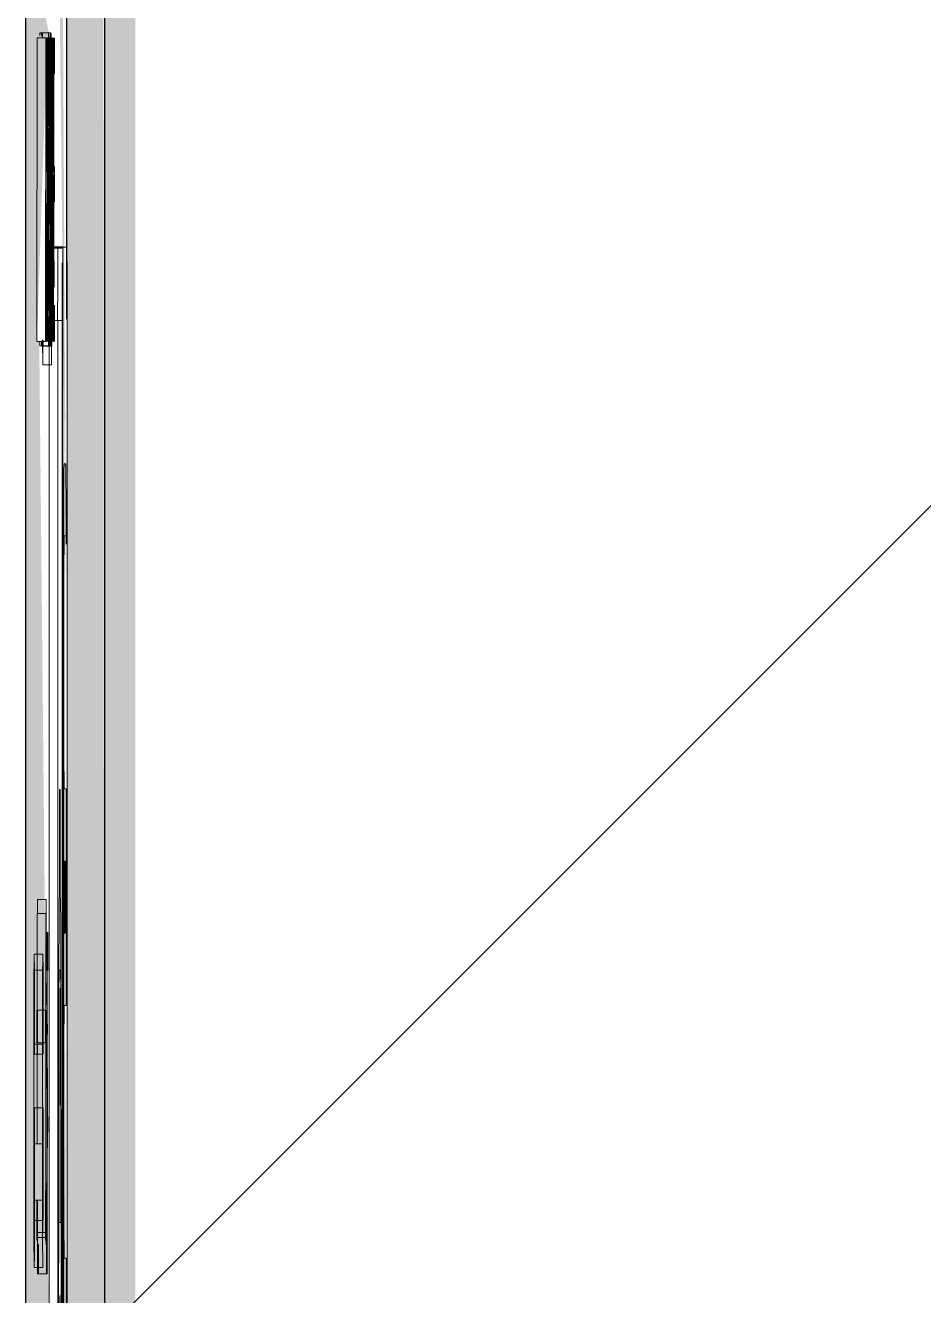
# Model space of a CAD drawing. Header units: millimetres. Extents: x 50357 to 985146, y 723188 to 1803594.
# Drawn here: x 863109.4 to 863213.1, y 732308 to 732454.5 of the extents above; entities that cross this region are included whole.
import ezdxf

# ---------------------------------------------------------------- set-up
doc = ezdxf.new("R2010")
doc.units = ezdxf.units.MM
doc.header["$LTSCALE"] = 3
doc.header["$MEASUREMENT"] = 0
doc.layers.add('A-GENM', color=7, linetype='Continuous', lineweight=13, true_color=0x6e6e6e)
doc.layers.add('I-WALL', color=7, linetype='Continuous', lineweight=25, true_color=0x6e6e6e)
doc.layers.add('Hatch (HOR not under LTC submission)', color=252, linetype='Continuous', lineweight=35)

# ---------------------------------------------------------------- blocks, each defined once
blk = doc.blocks.new('Taxi Sign3 - Taxi Sign-5245612-SEC D_2')
at = {"layer": 'A-GENM'}
for points in [[(-689427.55, 8164.91), (-689427.54, 8164.97), (-689427.55, 8164.97)], [(-689427.47, 8127.44), (-689427.24, 8127.44), (-689427.44, 8156.58)], [(-689427.51, 8124.48), (-689427.5, 8124.48), (-689427.51, 8124.48)], [(-689427.56, 8085.8), (-689427.2, 8085.8), (-689427.52, 8106.2)]]:
    blk.add_hatch(color=256, dxfattribs=at).paths.add_polyline_path(points, flags=0)
for p, q in [((-689427.12, 8239.87), (-689428.12, 8239.87)), ((-689427.12, 8239.86), (-689428.12, 8239.86)), ((-689427.12, 8239.86), (-689427.59, 8239.86)), ((-689427.1, 8231.53), (-689428.1, 8231.53)), ((-689427.61, 8231.53), (-689427.61, 8048.33)), ((-689427.1, 8048.33), (-689427.1, 8231.53)), ((-689428.61, 8115.08), (-689428.61, 8229.11)), ((-689427.39, 8177.4), (-689427.32, 8177.4)), ((-689427.4, 8164.91), (-689427.4, 8173.24)), ((-689427.31, 8173.24), (-689427.31, 8164.91)), ((-689427.44, 8164.91), (-689427.4, 8164.91)), ((-689427.49, 8124.48), (-689427.46, 8156.58)), ((-689427.27, 8156.58), (-689427.44, 8156.58)), ((-689427.25, 8156.58), (-689427.22, 8124.48)), ((-689427.44, 8154.5), (-689427.47, 8127.44)), ((-689427.24, 8127.44), (-689427.27, 8154.5)), ((-689427.47, 8127.44), (-689427.24, 8127.44)), ((-689427.51, 8085.8), (-689427.51, 8114.95)), ((-689427.2, 8114.95), (-689427.2, 8085.8)), ((-689427.2, 8085.8), (-689427.51, 8085.8)), ((-689428.61, 8048.33), (-689428.61, 8080.08)), ((-689427.48, 8077.47), (-689427.44, 8077.47)), ((-689427.48, 8073.31), (-689427.48, 8077.47)), ((-689427.44, 8077.47), (-689427.44, 8073.31)), ((-689427.27, 8077.47), (-689427.23, 8077.47)), ((-689427.27, 8073.31), (-689427.27, 8077.47)), ((-689427.23, 8077.47), (-689427.23, 8073.31)), ((-689427.61, 8048.33), (-689428.61, 8048.33)), ((-689427.59, 8040), (-689428.59, 8040)), ((-689428.59, 8039.99), (-689427.59, 8039.99)), ((-689427.59, 8040), (-689427.12, 8040))]:
    blk.add_line(p, q, dxfattribs=at)
for centre, major_axis, start_param, end_param in [((-689427.59, 8231.93), (0, 7.94), 6.232849, 7.904318), ((-689427.12, 8231.93), (0, 7.94), 4.662052, 5.617178), ((-689427.39, 8173.24), (0, 4.16), 0, 1.57182), ((-689427.32, 8173.27), (0, 4.13), 4.703965, 6.283185), ((-689427.43, 8152.49), (0, 12.43), 0.030178, 1.235066), ((-689427.28, 8152.49), (0, 12.43), 5.048119, 6.253008), ((-689427.44, 8153.48), (0, 3.11), 0.030177, 0.994088), ((-689427.27, 8153.48), (0, 3.11), 5.048119, 6.253008), ((-689427.47, 8115.03), (0, 12.3), 0.69391, 1.577406), ((-689427.24, 8115.03), (0, 12.3), 4.70578, 5.589275), ((-689427.46, 8110.89), (0, 8.22), 4.712389, 6.806784), ((-689427.25, 8110.89), (0, 8.22), 4.712389, 7.853982), ((-689427.46, 8110.89), (0, 8.22), 1.047198, 1.570796), ((-689427.46, 8110.89), (0, 8.22), 1.570796, 4.712389), ((-689427.25, 8110.89), (0, 8.22), 1.570796, 4.712389), ((-689427.46, 8073.24), (0, 8.33), 1.562004, 4.721182), ((-689427.25, 8073.24), (0, 8.33), 1.562004, 4.721182), ((-689428.59, 8047.93), (0, 7.94), 1.52046, 3.191929), ((-689428.12, 8047.93), (0, 7.94), 3.091256, 4.762726), ((-689427.59, 8047.93), (0, 7.94), 1.52046, 3.191929), ((-689427.12, 8047.93), (0, 7.94), 3.8076, 4.762726)]:
    blk.add_ellipse(centre, major_axis=major_axis, ratio=0.002593, start_param=start_param, end_param=end_param, dxfattribs=at)
blk = doc.blocks.new('Bus Sign3 - Bus Sign-5245666-SEC D_2')
at = {"layer": 'A-GENM'}
for points in [[(-689426.67, 8123.33), (-689426.87, 8123.33), (-689426.67, 8152.49)], [(-689427.01, 8040), (-689426.53, 8040), (-689426.96, 8047.43)]]:
    blk.add_hatch(color=256, dxfattribs=at).paths.add_polyline_path(points, flags=0)
for p, q in [((-689427.01, 8240), (-689428.01, 8240)), ((-689427.01, 8239.99), (-689428.01, 8239.99)), ((-689426.53, 8239.99), (-689427.01, 8239.99)), ((-689427.03, 8231.66), (-689427.03, 8048.33)), ((-689426.51, 8048.33), (-689426.51, 8231.66)), ((-689426.87, 8214.99), (-689426.67, 8214.99)), ((-689426.67, 8206.66), (-689426.87, 8206.66)), ((-689426.9, 8085.83), (-689426.9, 8202.49)), ((-689426.87, 8177.49), (-689426.67, 8177.49)), ((-689426.64, 8177.49), (-689426.64, 8152.49)), ((-689426.73, 8169.16), (-689426.82, 8169.16)), ((-689426.82, 8160.83), (-689426.73, 8160.83)), ((-689426.67, 8152.49), (-689426.87, 8152.49)), ((-689426.87, 8123.33), (-689426.67, 8123.33)), ((-689426.64, 8123.33), (-689426.64, 8085.83)), ((-689426.64, 8085.83), (-689426.9, 8085.83)), ((-689426.88, 8073.33), (-689426.88, 8077.5)), ((-689426.88, 8077.5), (-689426.84, 8077.5)), ((-689426.84, 8077.5), (-689426.84, 8073.33)), ((-689426.71, 8073.33), (-689426.71, 8077.5)), ((-689426.71, 8077.5), (-689426.66, 8077.5)), ((-689426.66, 8077.5), (-689426.66, 8073.33)), ((-689427.01, 8040), (-689426.53, 8040))]:
    blk.add_line(p, q, dxfattribs=at)
for centre, major_axis, start_param, end_param in [((-689428.01, 8232.06), (0, 7.94), 6.232849, 6.47163), ((-689427.53, 8232.06), (0, 7.94), 6.094741, 6.333522), ((-689427.01, 8232.06), (0, 7.94), 6.232849, 7.904318), ((-689428.01, 8232.06), (0, 7.94), 0.666007, 1.14357), ((-689426.53, 8232.06), (0, 7.94), 4.662052, 5.617178), ((-689426.87, 8202.49), (0, 12.5), 0, 1.570796), ((-689426.67, 8202.49), (0, 12.5), 4.974188, 6.283185), ((-689426.87, 8202.49), (0, 4.17), 0, 1.570796), ((-689426.87, 8181.66), (0, 4.17), 1.570796, 3.141593), ((-689426.82, 8164.99), (0, 4.17), 0, 1.570752), ((-689426.73, 8164.99), (0, 4.17), 4.712433, 6.283185), ((-689426.82, 8164.99), (0, 4.17), 1.570841, 3.141593), ((-689426.73, 8164.99), (0, 4.17), 3.141593, 4.712345), ((-689426.87, 8148.33), (0, 4.17), 0, 1.570796), ((-689426.87, 8127.5), (0, 4.17), 1.570796, 3.141593), ((-689426.86, 8106.66), (0, 8.33), 4.712389, 7.853982), ((-689426.69, 8106.66), (0, 8.33), 4.712389, 7.853982), ((-689426.86, 8106.66), (0, 8.33), 1.570796, 1.626799), ((-689426.86, 8106.66), (0, 8.33), 2.094395, 4.712389), ((-689426.69, 8106.66), (0, 8.33), 1.570796, 4.712389), ((-689426.86, 8073.33), (0, 8.33), 1.570796, 4.712389), ((-689426.69, 8073.33), (0, 8.33), 1.570796, 4.712389), ((-689428.01, 8047.93), (0, 7.94), 1.52046, 3.191929), ((-689427.01, 8047.93), (0, 7.94), 1.52046, 3.191929), ((-689426.53, 8047.93), (0, 7.94), 3.8076, 4.762726)]:
    blk.add_ellipse(centre, major_axis=major_axis, ratio=0.002593, start_param=start_param, end_param=end_param, dxfattribs=at)
blk = doc.blocks.new('Lift Signage3 - Lift Signage-5246037-SEC D_2')
at = {"layer": 'A-GENM'}
for points in [[(-689428.98, 8253.18), (-689428.95, 8253.18), (-689428.97, 8260.43)], [(-689428.22, 8253.18), (-689428.19, 8253.18), (-689428.21, 8260.43)], [(-689428.6, 8243.9), (-689428.32, 8243.9), (-689428.6, 8259.98)], [(-689428.99, 8243.46), (-689428.94, 8243.46), (-689428.98, 8253.18)], [(-689428.21, 8243.46), (-689428.18, 8243.46), (-689428.23, 8243.46)], [(-689429, 8229.11), (-689428.93, 8229.11), (-689428.99, 8239.7)], [(-689428.24, 8229.11), (-689428.17, 8229.11), (-689428.23, 8239.7)], [(-689428.08, 8229.11), (-689428.05, 8229.11), (-689428.09, 8236.39)], [(-689428.26, 8229.11), (-689428.24, 8229.11), (-689428.32, 8229.11)], [(-689428.95, 8151.17), (-689428.93, 8151.97), (-689428.95, 8151.97)], [(-689428.99, 8147.99), (-689428.95, 8147.99), (-689428.99, 8148.19)], [(-689429.29, 8132.08), (-689428.99, 8132.08), (-689429.29, 8136.54)], [(-689429.95, 8124.92), (-689428.95, 8124.92), (-689429.95, 8130.05)], [(-689428.95, 8121.54), (-689428.82, 8121.54), (-689429.82, 8121.54)]]:
    blk.add_hatch(color=256, dxfattribs=at).paths.add_polyline_path(points, flags=0)
for p, q in [((-689428.67, 8264.72), (-689429.67, 8264.72)), ((-689428.47, 8264.72), (-689429.47, 8264.72)), ((-689428.38, 8264.71), (-689429.38, 8264.71)), ((-689430, 8229.11), (-689429.97, 8264.11)), ((-689429.97, 8264.11), (-689428.97, 8264.11)), ((-689428.97, 8264.11), (-689429, 8229.11)), ((-689428.95, 8260.43), (-689428.95, 8264.11)), ((-689428.91, 8264.11), (-689428.91, 8253.18)), ((-689428.75, 8264.11), (-689428.82, 8264.11)), ((-689428.82, 8264.11), (-689428.82, 8259.98)), ((-689428.75, 8259.98), (-689428.75, 8264.11)), ((-689428.74, 8264.11), (-689428.74, 8229.11)), ((-689428.55, 8264.11), (-689428.63, 8264.11)), ((-689428.63, 8264.11), (-689428.63, 8259.98)), ((-689428.55, 8259.98), (-689428.55, 8264.11)), ((-689428.32, 8264.11), (-689428.32, 8243.9)), ((-689428.26, 8264.11), (-689428.26, 8243.9)), ((-689428.21, 8264.11), (-689428.24, 8229.11)), ((-689428.19, 8260.43), (-689428.19, 8264.11)), ((-689428.15, 8264.11), (-689428.15, 8253.18)), ((-689428.05, 8264.11), (-689428.05, 8236.39)), ((-689427.99, 8259.98), (-689427.99, 8264.11)), ((-689428.96, 8260.43), (-689428.95, 8253.18)), ((-689428.2, 8260.43), (-689428.19, 8253.18)), ((-689428.82, 8259.98), (-689428.79, 8259.98)), ((-689428.79, 8259.98), (-689428.79, 8229.11)), ((-689428.63, 8259.98), (-689428.6, 8259.98)), ((-689428.6, 8259.98), (-689428.6, 8229.11)), ((-689428.04, 8259.98), (-689427.99, 8259.98)), ((-689428.95, 8253.18), (-689428.94, 8243.46)), ((-689428.69, 8251.97), (-689428.69, 8253.66)), ((-689428.65, 8253.92), (-689428.64, 8254.27)), ((-689428.49, 8251.97), (-689428.49, 8253.66)), ((-689428.45, 8253.92), (-689428.44, 8254.27)), ((-689428.19, 8253.18), (-689428.18, 8243.46)), ((-689428.84, 8249.4), (-689428.84, 8251.8)), ((-689428.08, 8249.4), (-689428.07, 8251.8)), ((-689427.99, 8245.15), (-689427.99, 8249.28)), ((-689428.93, 8239.7), (-689428.93, 8243.46)), ((-689428.91, 8243.46), (-689428.91, 8239.7)), ((-689428.17, 8239.7), (-689428.17, 8243.46)), ((-689428.15, 8243.46), (-689428.15, 8239.7)), ((-689428.5, 8240.74), (-689428.51, 8240.37)), ((-689428.94, 8239.7), (-689428.93, 8229.11)), ((-689428.84, 8236.39), (-689428.84, 8238.64)), ((-689428.38, 8238.8), (-689428.38, 8235.44)), ((-689428.18, 8239.7), (-689428.17, 8229.11)), ((-689428.08, 8236.39), (-689428.08, 8238.64)), ((-689428.64, 8235.92), (-689428.64, 8237.92)), ((-689428.44, 8235.92), (-689428.44, 8237.92)), ((-689428.85, 8236.39), (-689428.84, 8229.11)), ((-689428.38, 8235.44), (-689428.38, 8234.95)), ((-689428.09, 8236.39), (-689428.08, 8229.11)), ((-689428.38, 8234.95), (-689428.37, 8233.42)), ((-689428.34, 8229.62), (-689428.35, 8232.89)), ((-689427.99, 8233.25), (-689428.04, 8233.25)), ((-689427.99, 8229.11), (-689427.99, 8233.25)), ((-689428.36, 8230.69), (-689428.34, 8226.4)), ((-689428.34, 8226.4), (-689428.34, 8229.62)), ((-689429, 8229.11), (-689430, 8229.11)), ((-689429.67, 8228.58), (-689428.67, 8228.58)), ((-689429.47, 8228.58), (-689428.47, 8228.58)), ((-689429.38, 8228.56), (-689428.38, 8228.56)), ((-689429.34, 8226.4), (-689429.35, 8229.11)), ((-689429.34, 8229.11), (-689429.34, 8226.4)), ((-689429.29, 8228.55), (-689428.29, 8228.55)), ((-689429.34, 8226.4), (-689428.34, 8226.4)), ((-689429.93, 8163.1), (-689429.93, 8164.7)), ((-689428.93, 8164.7), (-689429.93, 8164.7)), ((-689428.93, 8164.7), (-689428.93, 8159.33)), ((-689429.99, 8151.97), (-689429.99, 8163.1)), ((-689428.99, 8163.1), (-689429.99, 8163.1)), ((-689428.99, 8163.1), (-689428.99, 8151.97)), ((-689428.87, 8160.92), (-689428.87, 8156.54)), ((-689428.76, 8160.92), (-689428.87, 8160.92)), ((-689428.76, 8156.54), (-689428.76, 8160.92)), ((-689429.32, 8158.41), (-689430.32, 8158.41)), ((-689429.3, 8156.58), (-689430.3, 8156.58)), ((-689428.87, 8156.54), (-689428.82, 8156.54)), ((-689428.82, 8156.54), (-689428.82, 8121.54)), ((-689428.9, 8155.15), (-689428.92, 8152.57)), ((-689430, 8148.19), (-689430, 8151.97)), ((-689429, 8151.97), (-689430, 8151.97)), ((-689428.99, 8151.97), (-689429.99, 8151.97)), ((-689429.96, 8151.97), (-689429.96, 8148.19)), ((-689429.95, 8148.19), (-689429.95, 8151.97)), ((-689428.99, 8151.97), (-689429, 8151.97)), ((-689429, 8151.97), (-689429, 8148.19)), ((-689428.96, 8148.19), (-689428.96, 8151.97)), ((-689428.95, 8151.97), (-689428.95, 8148.19)), ((-689428.93, 8151.17), (-689428.94, 8149.38)), ((-689428.92, 8148.39), (-689428.9, 8150.78)), ((-689428.9, 8150.78), (-689428.9, 8147)), ((-689430.28, 8148.04), (-689430.29, 8146.89)), ((-689429.28, 8148.04), (-689430.28, 8148.04)), ((-689429, 8148.19), (-689430, 8148.19)), ((-689429.99, 8136.54), (-689429.99, 8148.19)), ((-689428.99, 8148.19), (-689429.99, 8148.19)), ((-689429.97, 8145.8), (-689429.95, 8147.99)), ((-689429.29, 8146.89), (-689429.28, 8148.04)), ((-689429, 8148.19), (-689428.99, 8148.19)), ((-689428.99, 8148.19), (-689428.99, 8132.08)), ((-689429.29, 8146.89), (-689430.29, 8146.89)), ((-689428.94, 8145.21), (-689428.93, 8147)), ((-689428.93, 8147), (-689428.93, 8143.82)), ((-689428.97, 8141.83), (-689428.95, 8143.82)), ((-689430.32, 8136.54), (-689430.32, 8140.68)), ((-689429.32, 8140.68), (-689430.32, 8140.68)), ((-689430.28, 8140.68), (-689430.28, 8136.54)), ((-689429.28, 8140.68), (-689429.32, 8140.68)), ((-689429.32, 8140.68), (-689429.32, 8136.54)), ((-689429.28, 8136.54), (-689429.28, 8140.68)), ((-689428.77, 8136.06), (-689428.76, 8139.64)), ((-689429.32, 8136.54), (-689430.32, 8136.54)), ((-689430.29, 8130.05), (-689430.29, 8136.54)), ((-689430.29, 8136.54), (-689429.29, 8136.54)), ((-689429.32, 8136.54), (-689429.29, 8136.54)), ((-689429.29, 8136.54), (-689429.29, 8130.05)), ((-689428.96, 8135.07), (-689428.98, 8133.08)), ((-689428.99, 8132.08), (-689429, 8130.29)), ((-689428.95, 8132.08), (-689428.95, 8124.92)), ((-689429.29, 8130.05), (-689430.29, 8130.05)), ((-689430.28, 8130.05), (-689430.28, 8127.68)), ((-689430, 8125.72), (-689430, 8130.05)), ((-689429.97, 8130.05), (-689430, 8126.32)), ((-689429.95, 8124.92), (-689429.95, 8130.05)), ((-689429.28, 8127.68), (-689429.28, 8130.05)), ((-689429, 8126.32), (-689428.96, 8131.09)), ((-689429, 8130.29), (-689429, 8125.72)), ((-689428.89, 8131.29), (-689428.9, 8127.31)), ((-689428.88, 8130.09), (-689428.89, 8131.29)), ((-689428.89, 8126.32), (-689428.88, 8130.09)), ((-689429.28, 8127.68), (-689430.28, 8127.68)), ((-689429, 8125.72), (-689430, 8125.72)), ((-689430, 8126.32), (-689429, 8126.32)), ((-689429.82, 8121.54), (-689429.82, 8124.92)), ((-689430.32, 8122.28), (-689429.32, 8122.28)), ((-689429.94, 8121.54), (-689428.94, 8121.54)), ((-689428.82, 8121.54), (-689429.82, 8121.54)), ((-689428.94, 8121.54), (-689428.9, 8121.54))]:
    blk.add_line(p, q, dxfattribs=at)
for points, knots in [([(-689429.68, 8264.44), (-689429.68, 8264.44), (-689429.68, 8264.53), (-689429.68, 8264.65), (-689429.67, 8264.65), (-689429.67, 8264.75), (-689429.67, 8264.63), (-689429.66, 8264.49), (-689429.66, 8264.39), (-689429.66, 8264.39)], [0.22718668, 0.22718668, 0.22718668, 0.22718668, 0.22721184, 0.23143448, 0.2351249, 0.2389063, 0.24390751, 0.24940624, 0.24990535, 0.24990535, 0.24990535, 0.24990535]), ([(-689429.48, 8264.44), (-689429.48, 8264.44), (-689429.48, 8264.53), (-689429.48, 8264.65), (-689429.48, 8264.65), (-689429.47, 8264.75), (-689429.47, 8264.63), (-689429.47, 8264.49), (-689429.47, 8264.39), (-689429.47, 8264.39)], [0.22718668, 0.22718668, 0.22718668, 0.22718668, 0.22721184, 0.23143448, 0.2351249, 0.2389063, 0.24390751, 0.24940624, 0.24990535, 0.24990535, 0.24990535, 0.24990535]), ([(-689429.39, 8264.29), (-689429.39, 8264.3), (-689429.39, 8264.42), (-689429.39, 8264.66), (-689429.38, 8264.75), (-689429.38, 8264.61), (-689429.37, 8264.42), (-689429.37, 8264.19), (-689429.37, 8264.11)], [0.19255758, 0.19255758, 0.19255758, 0.19255758, 0.19330377, 0.19900817, 0.20512125, 0.21090187, 0.21723444, 0.22006581, 0.22006581, 0.22006581, 0.22006581]), ([(-689428.64, 8254.27), (-689428.64, 8255.61), (-689428.64, 8257.19), (-689428.64, 8257.81), (-689428.64, 8259.11), (-689428.64, 8260.72), (-689428.65, 8261.91), (-689428.65, 8262.74), (-689428.65, 8263.55), (-689428.66, 8264.12), (-689428.66, 8264.42), (-689428.67, 8264.63), (-689428.67, 8264.75), (-689428.67, 8264.65), (-689428.68, 8264.65), (-689428.68, 8264.45), (-689428.68, 8264.09), (-689428.69, 8263.66), (-689428.69, 8263.13), (-689428.69, 8262.96), (-689428.69, 8262.9)], [-0.29534269, -0.29534269, -0.29534269, -0.29534269, -0.29138131, -0.28731444, -0.28288756, -0.2773255, -0.27176739, -0.26624991, -0.26065198, -0.25489739, -0.24940624, -0.24390751, -0.2389063, -0.2351249, -0.23143448, -0.22721184, -0.22223357, -0.21753532, -0.21410461, -0.2120409, -0.2120409, -0.2120409, -0.2120409]), ([(-689428.44, 8254.27), (-689428.44, 8255.61), (-689428.44, 8257.19), (-689428.44, 8257.81), (-689428.44, 8259.11), (-689428.45, 8260.72), (-689428.45, 8261.91), (-689428.45, 8262.74), (-689428.46, 8263.55), (-689428.46, 8264.12), (-689428.47, 8264.42), (-689428.47, 8264.63), (-689428.47, 8264.75), (-689428.48, 8264.65), (-689428.48, 8264.65), (-689428.48, 8264.45), (-689428.49, 8264.09), (-689428.49, 8263.66), (-689428.49, 8263.08), (-689428.49, 8262.82), (-689428.5, 8262.38), (-689428.5, 8261.15), (-689428.5, 8260.93), (-689428.5, 8259.15), (-689428.51, 8257.66), (-689428.51, 8256.34), (-689428.51, 8255.07), (-689428.51, 8253.91), (-689428.51, 8252.58), (-689428.5, 8251.78), (-689428.5, 8250.72), (-689428.5, 8249.75), (-689428.5, 8249.24), (-689428.5, 8248.2), (-689428.49, 8247.52), (-689428.49, 8247.17), (-689428.49, 8246.59), (-689428.48, 8246), (-689428.48, 8245.36), (-689428.47, 8244.75), (-689428.47, 8244.22), (-689428.46, 8243.58), (-689428.46, 8242.78), (-689428.45, 8241.95), (-689428.45, 8241.1), (-689428.45, 8240.23), (-689428.45, 8239.47), (-689428.45, 8238.61), (-689428.45, 8237.49), (-689428.45, 8236.42), (-689428.45, 8235.44), (-689428.45, 8234.72), (-689428.46, 8234.12), (-689428.46, 8233.62), (-689428.46, 8233.21), (-689428.46, 8232.88), (-689428.47, 8232.79), (-689428.47, 8232.64), (-689428.48, 8232.74), (-689428.48, 8232.92), (-689428.48, 8233.35), (-689428.49, 8234.11), (-689428.49, 8235.33), (-689428.49, 8236.3), (-689428.5, 8237.69), (-689428.5, 8239.44), (-689428.5, 8240.74)], [-0.2953427, -0.2953427, -0.2953427, -0.2953427, -0.2913813, -0.2873144, -0.2828876, -0.2773255, -0.2717674, -0.2662499, -0.260652, -0.2548974, -0.2494062, -0.2439075, -0.2389063, -0.2351249, -0.2314345, -0.2272118, -0.2222336, -0.2175353, -0.2141046, -0.2110974, -0.2075524, -0.2041618, -0.199439, -0.1950003, -0.1894442, -0.1847846, -0.1806517, -0.1764971, -0.1728003, -0.1690624, -0.1655031, -0.1620994, -0.1582524, -0.1542215, -0.1500568, -0.1459751, -0.1411688, -0.1345611, -0.1268808, -0.1190192, -0.1114608, -0.1046016, -0.0987087, -0.0940187, -0.0903399, -0.0872183, -0.0843674, -0.0813212, -0.0779041, -0.0741733, -0.0705819, -0.0670783, -0.0636591, -0.0600446, -0.0561756, -0.0524013, -0.0480028, -0.0434893, -0.0383955, -0.0334144, -0.0279144, -0.021671, -0.0158626, -0.0103297, -0.0051992, 0, 0, 0, 0]), ([(-689428.35, 8232.89), (-689428.35, 8235.18), (-689428.34, 8236.54), (-689428.34, 8238.15), (-689428.34, 8240.59), (-689428.34, 8242.23), (-689428.34, 8244.2), (-689428.34, 8246.65), (-689428.34, 8248.63), (-689428.34, 8249.5), (-689428.34, 8252.53), (-689428.34, 8253.99), (-689428.34, 8256.32), (-689428.35, 8257.21), (-689428.35, 8259.23), (-689428.35, 8260), (-689428.35, 8260.96), (-689428.36, 8262.29), (-689428.36, 8263.43), (-689428.37, 8263.85), (-689428.37, 8264.39), (-689428.38, 8264.61), (-689428.38, 8264.75), (-689428.39, 8264.66), (-689428.39, 8264.32), (-689428.4, 8264.05), (-689428.4, 8263.53), (-689428.4, 8262.9), (-689428.41, 8261.84), (-689428.41, 8260.72), (-689428.41, 8259.55), (-689428.42, 8257.99), (-689428.42, 8256.96), (-689428.42, 8255.3), (-689428.42, 8254.17), (-689428.42, 8251.19), (-689428.43, 8248.07), (-689428.43, 8245.41), (-689428.42, 8243.19), (-689428.42, 8240.81), (-689428.42, 8239.43), (-689428.42, 8239.13), (-689428.42, 8236.41), (-689428.42, 8234.31), (-689428.41, 8233.05), (-689428.41, 8231.38), (-689428.4, 8229.87), (-689428.39, 8229.08), (-689428.39, 8228.55), (-689428.38, 8228.55), (-689428.37, 8228.76), (-689428.37, 8229.24), (-689428.36, 8229.91), (-689428.36, 8230.69)], [-0.3369758, -0.3369758, -0.3369758, -0.3369758, -0.3299085, -0.3233318, -0.316759, -0.309941, -0.303263, -0.2962315, -0.2904312, -0.2839497, -0.2779333, -0.270101, -0.2645029, -0.2578804, -0.2528376, -0.2474256, -0.2422698, -0.235655, -0.2292094, -0.2227733, -0.2172344, -0.2109019, -0.2051212, -0.1990082, -0.1933038, -0.1878347, -0.1828176, -0.1771922, -0.1713406, -0.1653083, -0.1593664, -0.1540227, -0.1484891, -0.1438215, -0.1370624, -0.1288787, -0.1191456, -0.1103564, -0.1023465, -0.0956659, -0.0910998, -0.0859106, -0.0794994, -0.0714614, -0.0638631, -0.0557649, -0.0468971, -0.0375283, -0.0288446, -0.0202641, -0.0130021, -0.0061909, 0, 0, 0, 0]), ([(-689428.84, 8251.8), (-689428.83, 8253.95), (-689428.83, 8255.53), (-689428.84, 8257.09), (-689428.84, 8257.7), (-689428.84, 8259.28), (-689428.84, 8260.63), (-689428.84, 8261.52), (-689428.84, 8262.35), (-689428.85, 8263.16), (-689428.85, 8263.69), (-689428.86, 8264), (-689428.87, 8264.11)], [-0.05234634, -0.05234634, -0.05234634, -0.05234634, -0.0465041, -0.0423403, -0.03804356, -0.03372106, -0.02883957, -0.02438813, -0.01982525, -0.01425342, -0.00798966, 0, 0, 0, 0]), ([(-689428.07, 8251.8), (-689428.07, 8253.95), (-689428.07, 8255.53), (-689428.07, 8257.09), (-689428.08, 8257.7), (-689428.08, 8259.28), (-689428.08, 8260.63), (-689428.08, 8261.52), (-689428.08, 8262.35), (-689428.09, 8263.16), (-689428.09, 8263.69), (-689428.1, 8264), (-689428.11, 8264.11)], [-0.05234634, -0.05234634, -0.05234634, -0.05234634, -0.0465041, -0.0423403, -0.03804356, -0.03372106, -0.02883957, -0.02438813, -0.01982525, -0.01425342, -0.00798966, 0, 0, 0, 0]), ([(-689428.67, 8260.62), (-689428.67, 8260.62), (-689428.67, 8260.62), (-689428.67, 8260.58), (-689428.66, 8260.43), (-689428.66, 8260.14), (-689428.66, 8259.75), (-689428.66, 8259.23), (-689428.65, 8258.64), (-689428.65, 8257.95), (-689428.65, 8257.04), (-689428.65, 8256.17), (-689428.65, 8255.13), (-689428.65, 8253.92)], [-0.03679337, -0.03679337, -0.03679337, -0.03679337, -0.03614557, -0.03173348, -0.02753793, -0.02363593, -0.02002547, -0.01667413, -0.01346289, -0.01023141, -0.006962, -0.00357437, 0, 0, 0, 0]), ([(-689428.47, 8260.62), (-689428.47, 8260.62), (-689428.47, 8260.62), (-689428.47, 8260.58), (-689428.47, 8260.43), (-689428.46, 8260.14), (-689428.46, 8259.75), (-689428.46, 8259.23), (-689428.46, 8258.64), (-689428.46, 8257.95), (-689428.45, 8257.04), (-689428.45, 8256.17), (-689428.45, 8255.13), (-689428.45, 8253.92)], [-0.03679337, -0.03679337, -0.03679337, -0.03679337, -0.03614557, -0.03173348, -0.02753793, -0.02363593, -0.02002547, -0.01667413, -0.01346289, -0.01023141, -0.006962, -0.00357437, 0, 0, 0, 0]), ([(-689428.37, 8233.42), (-689428.37, 8233.01), (-689428.38, 8232.64), (-689428.38, 8232.56), (-689428.38, 8232.56), (-689428.39, 8232.56), (-689428.39, 8232.85), (-689428.39, 8233.18), (-689428.4, 8233.79), (-689428.4, 8234.47), (-689428.4, 8235.25), (-689428.4, 8236.19), (-689428.41, 8237.3), (-689428.41, 8238.55), (-689428.41, 8239.97), (-689428.41, 8241.43), (-689428.41, 8243.13), (-689428.41, 8244.06), (-689428.41, 8245.64), (-689428.41, 8248.88), (-689428.41, 8250.11), (-689428.41, 8252.14), (-689428.41, 8253.78), (-689428.41, 8255.14), (-689428.41, 8256.73), (-689428.4, 8258.01), (-689428.4, 8259.16), (-689428.4, 8259.78), (-689428.39, 8260.34), (-689428.39, 8260.62), (-689428.38, 8260.78), (-689428.38, 8260.62), (-689428.37, 8260.13), (-689428.37, 8259.48), (-689428.36, 8258.52), (-689428.36, 8258.12), (-689428.36, 8257.17), (-689428.36, 8255.66), (-689428.35, 8254.06), (-689428.35, 8252.19), (-689428.35, 8250.47), (-689428.35, 8249.75), (-689428.35, 8248.35), (-689428.35, 8245.05), (-689428.35, 8242.36), (-689428.35, 8240.3), (-689428.36, 8238.7), (-689428.36, 8237.05), (-689428.36, 8235.41)], [-0.2508078, -0.2508078, -0.2508078, -0.2508078, -0.2468768, -0.2429199, -0.2387462, -0.234106, -0.2293888, -0.2248719, -0.2204154, -0.2160293, -0.211755, -0.2073737, -0.2027038, -0.1977888, -0.1927896, -0.187516, -0.1829239, -0.1782758, -0.1719793, -0.1653355, -0.1581517, -0.1526311, -0.1468412, -0.1411886, -0.1354454, -0.1291394, -0.1236222, -0.118295, -0.113414, -0.1077584, -0.1018239, -0.0955744, -0.0893476, -0.0833704, -0.0785826, -0.0744115, -0.07004, -0.0645319, -0.0583186, -0.0521757, -0.0472682, -0.0429895, -0.0370382, -0.0288945, -0.019975, -0.0128308, -0.0064511, 0, 0, 0, 0]), ([(-689428.85, 8259.05), (-689428.85, 8258.09), (-689428.85, 8257.44), (-689428.85, 8256.58), (-689428.85, 8255.59), (-689428.85, 8254.56), (-689428.85, 8253.63), (-689428.85, 8252.93), (-689428.85, 8252.14), (-689428.85, 8251.41), (-689428.85, 8250.75), (-689428.85, 8250.78), (-689428.85, 8250.19), (-689428.85, 8249.71), (-689428.86, 8249.32), (-689428.86, 8249.03), (-689428.86, 8248.83), (-689428.87, 8248.67), (-689428.87, 8248.67)], [-0.047618, -0.047618, -0.047618, -0.047618, -0.04408265, -0.04104926, -0.03776137, -0.03449053, -0.03155563, -0.02882302, -0.02620149, -0.02347663, -0.02162076, -0.01970545, -0.01775752, -0.01484872, -0.01174331, -0.00831899, -0.0043401, 0, 0, 0, 0]), ([(-689428.09, 8259.05), (-689428.09, 8258.09), (-689428.09, 8257.44), (-689428.09, 8256.58), (-689428.09, 8255.59), (-689428.09, 8254.56), (-689428.09, 8253.63), (-689428.09, 8252.93), (-689428.09, 8252.14), (-689428.09, 8251.41), (-689428.09, 8250.75), (-689428.09, 8250.78), (-689428.09, 8250.19), (-689428.09, 8249.71), (-689428.1, 8249.32), (-689428.1, 8249.03), (-689428.1, 8248.83), (-689428.1, 8248.67), (-689428.11, 8248.67)], [-0.047618, -0.047618, -0.047618, -0.047618, -0.04408265, -0.04104926, -0.03776137, -0.03449053, -0.03155563, -0.02882302, -0.02620149, -0.02347663, -0.02162076, -0.01970545, -0.01775752, -0.01484872, -0.01174331, -0.00831899, -0.0043401, 0, 0, 0, 0]), ([(-689428.7, 8253.08), (-689428.7, 8252.93), (-689428.7, 8252.41), (-689428.7, 8251.78), (-689428.7, 8250.72), (-689428.7, 8249.75), (-689428.7, 8249.24), (-689428.69, 8248.2), (-689428.69, 8247.52), (-689428.69, 8247.17), (-689428.69, 8246.59), (-689428.68, 8246), (-689428.67, 8245.36), (-689428.67, 8244.75), (-689428.66, 8244.22), (-689428.66, 8243.58), (-689428.65, 8242.78), (-689428.65, 8241.95), (-689428.65, 8241.1), (-689428.65, 8240.23), (-689428.65, 8239.47), (-689428.65, 8238.61), (-689428.65, 8237.49), (-689428.65, 8236.42), (-689428.65, 8235.44), (-689428.65, 8234.72), (-689428.65, 8234.12), (-689428.66, 8233.62), (-689428.66, 8233.21), (-689428.66, 8232.88), (-689428.66, 8232.79), (-689428.67, 8232.64), (-689428.67, 8232.74), (-689428.68, 8232.92), (-689428.68, 8233.35), (-689428.69, 8234.12), (-689428.69, 8235.3), (-689428.69, 8236.24), (-689428.69, 8236.74), (-689428.69, 8236.99)], [-0.1741765, -0.1741765, -0.1741765, -0.1741765, -0.1728003, -0.1690624, -0.1655031, -0.1620994, -0.1582524, -0.1542215, -0.1500568, -0.1459751, -0.1411688, -0.1345611, -0.1268808, -0.1190192, -0.1114608, -0.1046016, -0.0987087, -0.0940187, -0.0903399, -0.0872183, -0.0843674, -0.0813212, -0.0779041, -0.0741733, -0.0705819, -0.0670783, -0.0636591, -0.0600446, -0.0561756, -0.0524013, -0.0480028, -0.0434893, -0.0383955, -0.0334144, -0.0279144, -0.021671, -0.0158626, -0.0103297, -0.0075729, -0.0075729, -0.0075729, -0.0075729]), ([(-689428.64, 8237.92), (-689428.63, 8239.07), (-689428.64, 8240.2), (-689428.64, 8241.42), (-689428.64, 8242.46), (-689428.64, 8243.52), (-689428.64, 8244.45), (-689428.64, 8245.36), (-689428.64, 8246.18), (-689428.65, 8246.86), (-689428.65, 8247.57), (-689428.65, 8248.13), (-689428.66, 8248.7), (-689428.67, 8249.5), (-689428.67, 8250.13), (-689428.68, 8250.49), (-689428.68, 8250.86), (-689428.68, 8251.25), (-689428.69, 8251.61), (-689428.69, 8251.97)], [-0.08304505, -0.08304505, -0.08304505, -0.08304505, -0.07918952, -0.07539887, -0.07154662, -0.06783527, -0.06397407, -0.06001887, -0.05591105, -0.05150797, -0.04679316, -0.0413043, -0.03381515, -0.02499737, -0.01678791, -0.01085193, -0.00669024, -0.00305066, 0, 0, 0, 0]), ([(-689428.44, 8237.92), (-689428.44, 8239.07), (-689428.44, 8240.2), (-689428.44, 8241.42), (-689428.44, 8242.46), (-689428.44, 8243.52), (-689428.44, 8244.45), (-689428.44, 8245.36), (-689428.45, 8246.18), (-689428.45, 8246.86), (-689428.45, 8247.57), (-689428.46, 8248.13), (-689428.46, 8248.7), (-689428.47, 8249.5), (-689428.48, 8250.13), (-689428.48, 8250.49), (-689428.48, 8250.86), (-689428.49, 8251.25), (-689428.49, 8251.61), (-689428.49, 8251.97)], [-0.08304505, -0.08304505, -0.08304505, -0.08304505, -0.07918952, -0.07539887, -0.07154662, -0.06783527, -0.06397407, -0.06001887, -0.05591105, -0.05150797, -0.04679316, -0.0413043, -0.03381515, -0.02499737, -0.01678791, -0.01085193, -0.00669024, -0.00305066, 0, 0, 0, 0]), ([(-689428.84, 8238.64), (-689428.84, 8239.72), (-689428.85, 8241.05), (-689428.85, 8241.18), (-689428.85, 8242.23), (-689428.85, 8243.29), (-689428.86, 8243.92), (-689428.86, 8244.46), (-689428.86, 8245.04)], [-0.02211381, -0.02211381, -0.02211381, -0.02211381, -0.01864809, -0.01513016, -0.01178453, -0.00752545, -0.00360901, 0, 0, 0, 0]), ([(-689428.08, 8238.64), (-689428.08, 8239.72), (-689428.09, 8241.05), (-689428.09, 8241.18), (-689428.09, 8242.23), (-689428.09, 8243.29), (-689428.09, 8243.92), (-689428.1, 8244.46), (-689428.1, 8245.04)], [-0.02211381, -0.02211381, -0.02211381, -0.02211381, -0.01864809, -0.01513016, -0.01178453, -0.00752545, -0.00360901, 0, 0, 0, 0]), ([(-689428.87, 8243.42), (-689428.87, 8243.24), (-689428.87, 8242.76), (-689428.86, 8241.51), (-689428.86, 8239.9), (-689428.85, 8236.39)], [-0.01782885, -0.01782885, -0.01782885, -0.01782885, -0.01457961, -0.00894789, 0, 0, 0, 0]), ([(-689428.32, 8243.9), (-689428.32, 8242.18), (-689428.32, 8240.11), (-689428.32, 8237.36), (-689428.32, 8236.07), (-689428.32, 8233.99), (-689428.32, 8233.25), (-689428.31, 8232.02), (-689428.31, 8231.19), (-689428.31, 8230.29), (-689428.3, 8229.59), (-689428.3, 8229.13), (-689428.3, 8228.8), (-689428.29, 8228.62), (-689428.29, 8228.53), (-689428.28, 8228.59), (-689428.28, 8228.59), (-689428.28, 8228.8), (-689428.27, 8229.22), (-689428.27, 8229.67), (-689428.27, 8230.46), (-689428.26, 8231.56), (-689428.26, 8232.61), (-689428.26, 8234.42), (-689428.25, 8236.27), (-689428.25, 8237), (-689428.25, 8238.74), (-689428.25, 8240.81), (-689428.25, 8242.79), (-689428.25, 8243.9)], [-0.1460081, -0.1460081, -0.1460081, -0.1460081, -0.1388114, -0.1320345, -0.125039, -0.1201074, -0.1148786, -0.1108464, -0.1059906, -0.1010883, -0.095849, -0.090531, -0.0851086, -0.0793953, -0.0736983, -0.0696774, -0.0656173, -0.0615569, -0.0562037, -0.0508475, -0.0453624, -0.0397789, -0.0337362, -0.027522, -0.022088, -0.0171216, -0.0120511, -0.0056582, 0, 0, 0, 0]), ([(-689428.26, 8243.9), (-689428.26, 8240.58), (-689428.26, 8239.04), (-689428.26, 8237.82), (-689428.27, 8236.85), (-689428.27, 8236.06), (-689428.27, 8235.27), (-689428.27, 8234.52), (-689428.27, 8233.97), (-689428.27, 8233.46), (-689428.28, 8233.16), (-689428.28, 8232.9), (-689428.28, 8232.76), (-689428.29, 8232.76), (-689428.29, 8232.76), (-689428.29, 8232.97), (-689428.3, 8233.37), (-689428.3, 8233.91), (-689428.3, 8234.52), (-689428.31, 8235.31), (-689428.31, 8236.12), (-689428.31, 8237.22), (-689428.31, 8238.42), (-689428.31, 8239.82), (-689428.31, 8241.06), (-689428.31, 8242.33), (-689428.31, 8243.9)], [-0.09676806, -0.09676806, -0.09676806, -0.09676806, -0.09006328, -0.08586337, -0.08241393, -0.0792785, -0.07611409, -0.07284256, -0.0693286, -0.06584624, -0.06216472, -0.05829468, -0.05429499, -0.05000461, -0.04556415, -0.04088565, -0.03636229, -0.03227793, -0.0284265, -0.02487558, -0.02119549, -0.01739169, -0.01312502, -0.00880459, -0.00448084, 0, 0, 0, 0]), ([(-689428.11, 8243.42), (-689428.11, 8243.24), (-689428.11, 8242.76), (-689428.1, 8241.51), (-689428.1, 8239.9), (-689428.09, 8236.39)], [-0.01782885, -0.01782885, -0.01782885, -0.01782885, -0.01457961, -0.00894789, 0, 0, 0, 0]), ([(-689428.51, 8240.37), (-689428.51, 8238.07), (-689428.51, 8234.82), (-689428.5, 8232.92), (-689428.5, 8230.81), (-689428.49, 8229.99), (-689428.48, 8229.02), (-689428.48, 8228.59), (-689428.47, 8228.58), (-689428.47, 8228.58)], [-0.10603622, -0.10603622, -0.10603622, -0.10603622, -0.0971985, -0.08729644, -0.07936136, -0.07053482, -0.06184386, -0.05191397, -0.04418176, -0.04418176, -0.04418176, -0.04418176]), ([(-689428.7, 8231.98), (-689428.7, 8231.64), (-689428.69, 8230.71), (-689428.69, 8229.99), (-689428.68, 8229.02), (-689428.67, 8228.59), (-689428.67, 8228.58), (-689428.67, 8228.58)], [-0.08394534, -0.08394534, -0.08394534, -0.08394534, -0.07936136, -0.07053482, -0.06184386, -0.05191397, -0.04418176, -0.04418176, -0.04418176, -0.04418176]), ([(-689429.67, 8228.58), (-689429.67, 8228.58), (-689429.67, 8228.59), (-689429.68, 8228.87), (-689429.68, 8229.14), (-689429.68, 8229.14)], [0.04418176, 0.04418176, 0.04418176, 0.04418176, 0.05191397, 0.06184386, 0.06185446, 0.06185446, 0.06185446, 0.06185446]), ([(-689429.66, 8228.96), (-689429.66, 8228.95), (-689429.66, 8228.78), (-689429.66, 8228.58), (-689429.67, 8228.58), (-689429.67, 8228.58), (-689429.67, 8228.58)], [0.03092723, 0.03092723, 0.03092723, 0.03092723, 0.03116656, 0.03710095, 0.04371049, 0.04371133, 0.04371133, 0.04371133, 0.04371133]), ([(-689429.47, 8228.58), (-689429.47, 8228.58), (-689429.48, 8228.59), (-689429.48, 8228.87), (-689429.49, 8229.14), (-689429.49, 8229.14)], [0.04418176, 0.04418176, 0.04418176, 0.04418176, 0.05191397, 0.06184386, 0.06185446, 0.06185446, 0.06185446, 0.06185446]), ([(-689429.46, 8228.96), (-689429.46, 8228.95), (-689429.46, 8228.78), (-689429.47, 8228.58), (-689429.47, 8228.58), (-689429.47, 8228.58), (-689429.47, 8228.58)], [0.03092723, 0.03092723, 0.03092723, 0.03092723, 0.03116656, 0.03710095, 0.04371049, 0.04371133, 0.04371133, 0.04371133, 0.04371133]), ([(-689429.37, 8229.28), (-689429.37, 8229.06), (-689429.37, 8228.75), (-689429.38, 8228.55), (-689429.39, 8228.55), (-689429.39, 8228.78), (-689429.39, 8228.89)], [0.00687706, 0.00687706, 0.00687706, 0.00687706, 0.01300208, 0.02026408, 0.02884461, 0.03438528, 0.03438528, 0.03438528, 0.03438528]), ([(-689429.28, 8228.85), (-689429.28, 8228.84), (-689429.28, 8228.73), (-689429.28, 8228.59), (-689429.28, 8228.59), (-689429.29, 8228.53), (-689429.29, 8228.62), (-689429.3, 8228.8), (-689429.3, 8229.04), (-689429.3, 8229.19), (-689429.3, 8229.21)], [0.06083672, 0.06083672, 0.06083672, 0.06083672, 0.06155693, 0.06561727, 0.06967737, 0.07369829, 0.07939529, 0.08510864, 0.09053099, 0.09125508, 0.09125508, 0.09125508, 0.09125508]), ([(-689430.32, 8122.28), (-689430.32, 8122.28), (-689430.32, 8122.28), (-689430.33, 8122.38), (-689430.33, 8123), (-689430.34, 8123.63), (-689430.35, 8125.24), (-689430.35, 8126.06), (-689430.35, 8127.86), (-689430.36, 8130.51), (-689430.36, 8132.15), (-689430.36, 8134.21), (-689430.36, 8137.51), (-689430.36, 8138.93), (-689430.36, 8140.1), (-689430.36, 8142.12), (-689430.36, 8144.27), (-689430.36, 8146.47), (-689430.36, 8147.69), (-689430.36, 8149.61), (-689430.36, 8151.26), (-689430.35, 8152.76), (-689430.35, 8153.41), (-689430.35, 8154.91), (-689430.35, 8155.84), (-689430.34, 8156.86), (-689430.34, 8157.61), (-689430.33, 8157.77), (-689430.33, 8158.21), (-689430.32, 8158.41), (-689430.32, 8158.41), (-689430.32, 8158.41), (-689430.31, 8158.19), (-689430.31, 8157.83), (-689430.3, 8157.33), (-689430.3, 8156.58)], [0.048241, 0.048241, 0.048241, 0.048241, 0.0486085, 0.0568631, 0.0654009, 0.0748224, 0.0822862, 0.0905136, 0.0983583, 0.1066165, 0.1144896, 0.1225408, 0.1301675, 0.1366771, 0.1417254, 0.1475919, 0.1546595, 0.1609001, 0.1670602, 0.1727825, 0.1791698, 0.1841425, 0.1893825, 0.1943272, 0.2008642, 0.2074675, 0.2130201, 0.2183767, 0.2235147, 0.2289432, 0.2343347, 0.2398478, 0.2460214, 0.2518243, 0.2572853, 0.2572853, 0.2572853, 0.2572853]), ([(-689429.3, 8156.58), (-689429.3, 8157.33), (-689429.31, 8157.83), (-689429.31, 8158.19), (-689429.32, 8158.41), (-689429.32, 8158.41), (-689429.32, 8158.41), (-689429.33, 8158.21), (-689429.33, 8157.77), (-689429.34, 8157.61), (-689429.34, 8156.86), (-689429.35, 8155.84), (-689429.35, 8154.91), (-689429.35, 8153.41), (-689429.35, 8152.76), (-689429.36, 8151.26), (-689429.36, 8149.61), (-689429.36, 8147.69), (-689429.36, 8146.47), (-689429.36, 8144.27), (-689429.36, 8142.12), (-689429.36, 8140.1), (-689429.36, 8138.93), (-689429.36, 8137.51), (-689429.36, 8134.21), (-689429.36, 8132.15), (-689429.36, 8130.51), (-689429.35, 8127.86), (-689429.35, 8126.06), (-689429.35, 8125.24), (-689429.34, 8123.63), (-689429.33, 8123), (-689429.33, 8122.38), (-689429.32, 8122.28), (-689429.32, 8122.28), (-689429.32, 8122.28)], [-0.2572853, -0.2572853, -0.2572853, -0.2572853, -0.2518243, -0.2460214, -0.2398478, -0.2343347, -0.2289432, -0.2235147, -0.2183767, -0.2130201, -0.2074675, -0.2008642, -0.1943272, -0.1893825, -0.1841425, -0.1791698, -0.1727825, -0.1670602, -0.1609001, -0.1546595, -0.1475919, -0.1417254, -0.1366771, -0.1301675, -0.1225408, -0.1144896, -0.1066165, -0.0983583, -0.0905136, -0.0822862, -0.0748224, -0.0654009, -0.0568631, -0.0486085, -0.048241, -0.048241, -0.048241, -0.048241]), ([(-689430.3, 8156.58), (-689430.29, 8155.39), (-689430.29, 8154.28), (-689430.29, 8153.32), (-689430.29, 8152.27), (-689430.28, 8150.93), (-689430.28, 8149.5), (-689430.28, 8148.04)], [0, 0, 0, 0, 0.0054579, 0.00998945, 0.01429202, 0.01899231, 0.02395364, 0.02395364, 0.02395364, 0.02395364]), ([(-689429.28, 8148.04), (-689429.28, 8149.5), (-689429.28, 8150.93), (-689429.29, 8152.27), (-689429.29, 8153.32), (-689429.29, 8154.28), (-689429.29, 8155.39), (-689429.3, 8156.58)], [-0.02395364, -0.02395364, -0.02395364, -0.02395364, -0.01899231, -0.01429202, -0.00998945, -0.0054579, 0, 0, 0, 0]), ([(-689430.29, 8146.89), (-689430.29, 8148.2), (-689430.3, 8149.33), (-689430.3, 8149.88), (-689430.3, 8151.05), (-689430.3, 8151.87), (-689430.3, 8152.58), (-689430.3, 8153.07), (-689430.3, 8153.23), (-689430.31, 8153.77), (-689430.31, 8154.15), (-689430.32, 8154.43), (-689430.32, 8154.43), (-689430.32, 8154.43), (-689430.33, 8154.17), (-689430.33, 8153.84), (-689430.34, 8153.28), (-689430.34, 8152.73), (-689430.34, 8151.45), (-689430.34, 8151.26), (-689430.35, 8149.82), (-689430.35, 8148.58), (-689430.35, 8147.5), (-689430.35, 8145.83), (-689430.35, 8144.1), (-689430.35, 8142.76), (-689430.35, 8141.79), (-689430.35, 8140.54), (-689430.35, 8138.68), (-689430.35, 8136.92), (-689430.35, 8135.58), (-689430.35, 8134.64), (-689430.35, 8133.95), (-689430.35, 8132.67), (-689430.35, 8131.48), (-689430.34, 8130.35), (-689430.34, 8129.43), (-689430.34, 8128.6), (-689430.34, 8128.02), (-689430.33, 8127.43), (-689430.33, 8127.27), (-689430.33, 8126.81), (-689430.32, 8126.53), (-689430.32, 8126.45), (-689430.32, 8126.45), (-689430.32, 8126.45)], [0, 0, 0, 0, 0.0035154, 0.0070372, 0.0103958, 0.0143296, 0.0178233, 0.0204783, 0.0233037, 0.0265648, 0.0312008, 0.0360098, 0.0411541, 0.0462144, 0.0512827, 0.0562998, 0.0608883, 0.0662071, 0.0700294, 0.0746709, 0.0786163, 0.0835599, 0.0884113, 0.0936038, 0.0989786, 0.1034754, 0.1073847, 0.1118563, 0.1172073, 0.1226725, 0.1271641, 0.1305168, 0.1339237, 0.1377669, 0.142331, 0.1467761, 0.1512206, 0.1554739, 0.1598124, 0.1631574, 0.1670003, 0.171133, 0.1766371, 0.1819741, 0.1820288, 0.1820288, 0.1820288, 0.1820288]), ([(-689430.32, 8126.45), (-689430.32, 8126.45), (-689430.31, 8126.52), (-689430.31, 8126.69), (-689430.31, 8127.08), (-689430.3, 8127.7), (-689430.3, 8128.76), (-689430.29, 8130.05)], [0.18226312, 0.18226312, 0.18226312, 0.18226312, 0.18708181, 0.19194624, 0.19715868, 0.20354587, 0.21074173, 0.21074173, 0.21074173, 0.21074173]), ([(-689429.29, 8130.05), (-689429.3, 8128.76), (-689429.3, 8127.7), (-689429.31, 8127.08), (-689429.31, 8126.69), (-689429.31, 8126.52), (-689429.32, 8126.45), (-689429.32, 8126.45)], [-0.21074173, -0.21074173, -0.21074173, -0.21074173, -0.20354587, -0.19715868, -0.19194624, -0.18708181, -0.18226312, -0.18226312, -0.18226312, -0.18226312]), ([(-689430.28, 8127.68), (-689430.28, 8127.08), (-689430.29, 8125.96), (-689430.29, 8125.17), (-689430.29, 8124.4), (-689430.3, 8123.67), (-689430.3, 8123.02), (-689430.31, 8122.59), (-689430.31, 8122.33), (-689430.32, 8122.28), (-689430.32, 8122.28)], [0, 0, 0, 0, 0.00496138, 0.01059665, 0.01608982, 0.02216935, 0.02851686, 0.03528381, 0.04148125, 0.04805382, 0.04805382, 0.04805382, 0.04805382]), ([(-689428.9, 8121.54), (-689428.89, 8121.54), (-689428.89, 8122.92), (-689428.89, 8124.85), (-689428.89, 8126.32)], [-0.01443512, -0.01443512, -0.01443512, -0.01443512, -0.00689313, 0, 0, 0, 0]), ([(-689429.94, 8121.54), (-689429.95, 8121.54), (-689429.95, 8121.96), (-689429.95, 8122.83), (-689429.95, 8123.89), (-689429.95, 8124.92)], [0, 0, 0, 0, 0.00398915, 0.00792314, 0.01172082, 0.01172082, 0.01172082, 0.01172082]), ([(-689429.89, 8124.96), (-689429.89, 8124.22), (-689429.89, 8122.69), (-689429.89, 8121.54), (-689429.9, 8121.54)], [0.00240585, 0.00240585, 0.00240585, 0.00240585, 0.00689313, 0.01443512, 0.01443512, 0.01443512, 0.01443512])]:
    blk.add_open_spline(points, degree=3, knots=knots, dxfattribs=at)
for points in [[(-689428.8, 8149.19), (-689428.8, 8149.56), (-689428.8, 8149.95), (-689428.8, 8150.38)], [(-689428.81, 8147), (-689428.8, 8144.67), (-689428.79, 8141.35), (-689428.77, 8136.06)], [(-689428.9, 8127.31), (-689428.9, 8126.26), (-689428.9, 8125.63), (-689428.9, 8125.41)], [(-689430, 8126.32), (-689430, 8125.41), (-689430, 8125.06), (-689430, 8125.72)], [(-689429, 8125.72), (-689429, 8125.06), (-689429, 8125.41), (-689429, 8126.32)]]:
    blk.add_open_spline(points, degree=3, dxfattribs=at)

msp = doc.modelspace()

# ---------------------------------------------------------------- hatches: boundary and pattern name
at = {"layer": 'Hatch (HOR not under LTC submission)'}
h = msp.add_hatch(dxfattribs=at)
h.set_pattern_fill('ANSI38', color=256, scale=4000)
h.paths.add_polyline_path([(853871.7666, 751128.0064), (853871.7666, 735638.9831), (853656.482, 735638.9831), (853656.482, 728688.9831), (867744.0584, 728688.9831), (867748.3434, 751128.0064)])
at = {"layer": 'I-WALL', "lineweight": 5}
h = msp.add_hatch(color=256, dxfattribs=at)
h.paths.add_polyline_path([(863114.1937, 732203.9831), (863118.5523, 732203.9831), (863117.9145, 733439.4831), (863116.9341, 733439.4831), (863116.9341, 733338.9831), (863114.1937, 733338.9831), (863114.1937, 732228.9831)], flags=0)
h.paths.add_polyline_path([(863116.9341, 733589.4831), (863118.5523, 733589.4831), (863118.5523, 735338.9831), (863116.9341, 735338.9831), (863116.9341, 733646.9309)], flags=0)
msp.add_hatch(color=256, dxfattribs=at).paths.add_polyline_path([(863122.1002, 732203.9831), (863122.1002, 735338.9831), (863118.5784, 735338.9831), (863118.667, 733572.4831), (863120.5633, 733572.4831), (863120.5633, 733456.1717), (863118.667, 733456.1717), (863118.5784, 732203.9831)], flags=0)
at = {"layer": 'I-WALL'}
h = msp.add_hatch(color=256, dxfattribs=at)
h.paths.add_polyline_path([(863114.1937, 731088.9831), (863113.3277, 731854.4831), (863111.6816, 731854.4831), (863112.4991, 732154.4831), (863113.9408, 732154.4831), (863112.8947, 732237.3105), (863112.1357, 732237.3105), (863111.1316, 732269.0582), (863110.8501, 732269.0582), (863111.9292, 732304.0582), (863112.1357, 732304.0582), (863111.0137, 732418.0955), (863110.7481, 732418.0955), (863111.9343, 732453.0955), (863112.2483, 732453.0955), (863111.4186, 732457.1815), (863110.4186, 732457.1815), (863111.1947, 732501.528), (863112.1353, 732501.528), (863111.0454, 732568.3623), (863110.7482, 732568.3623), (863111.8343, 732603.3623), (863112.1353, 732603.3623), (863111.0993, 732607.6421), (863110.7704, 732607.6421), (863111.9323, 732652.9831), (863112.1353, 732652.9831), (863113.2347, 732678.9404), (863113.6256, 732678.9404), (863114.1937, 732882.9005), (863114.1937, 733338.9831), (863109.4157, 733338.9831), (863109.4157, 731088.9831)], flags=0)
h.paths.add_polyline_path([(863113.9408, 732044.4831), (863114.1937, 732044.4831), (863113.9408, 732060.0985)], flags=0)
h.paths.add_polyline_path([(863111.3495, 732310.5256), (863110.9292, 732310.5256), (863111.4207, 732310.5256)], flags=0)
h.paths.add_polyline_path([(863114.1075, 732391.474), (863113.6256, 732478.9404), (863113.1459, 732478.9404), (863114.0751, 732391.474)], flags=0)
h.paths.add_polyline_path([(863111.9323, 732627.3296), (863112.1353, 732627.3296), (863111.8343, 732627.3296)], flags=0)
h.paths.add_polyline_path([(863112.0638, 732635.0596), (863112.1353, 732635.0596), (863112.0638, 732643.6365)], flags=0)
h.paths.add_polyline_path([(863114.1041, 732639.779), (863114.1937, 732639.7791), (863114.0994, 732639.7791)], flags=0)
h.paths.add_polyline_path([(863111.4093, 732839.703), (863110.0482, 732839.703), (863110.0482, 733233.8961), (863111.4093, 733233.8961), (863111.4093, 732882.9005)], flags=0)
h.paths.add_polyline_path([(863113.5741, 732839.8365), (863112.213, 732839.8365), (863112.213, 733233.9831), (863113.5741, 733233.9831), (863113.5741, 732882.9005)], flags=0)

# ---------------------------------------------------------------- linework, layer by layer
for p, q in [((863118.5523, 733439.4831), (863118.5523, 731088.9831)), ((863109.4157, 733338.9831), (863109.4157, 731088.9831)), ((863114.1937, 732420.6393), (863114.1937, 732486.5433))]:
    msp.add_line(p, q, dxfattribs=at)

# ---------------------------------------------------------------- block references
at = {"layer": 'A-GENM'}
for name in ['Lift Signage3 - Lift Signage-5246037-SEC D_2', 'Taxi Sign3 - Taxi Sign-5245612-SEC D_2', 'Bus Sign3 - Bus Sign-5245666-SEC D_2']:
    msp.add_blockref(name, (1552540.7499, 724188.9831), dxfattribs=at)

doc.saveas('drawing.dxf')
